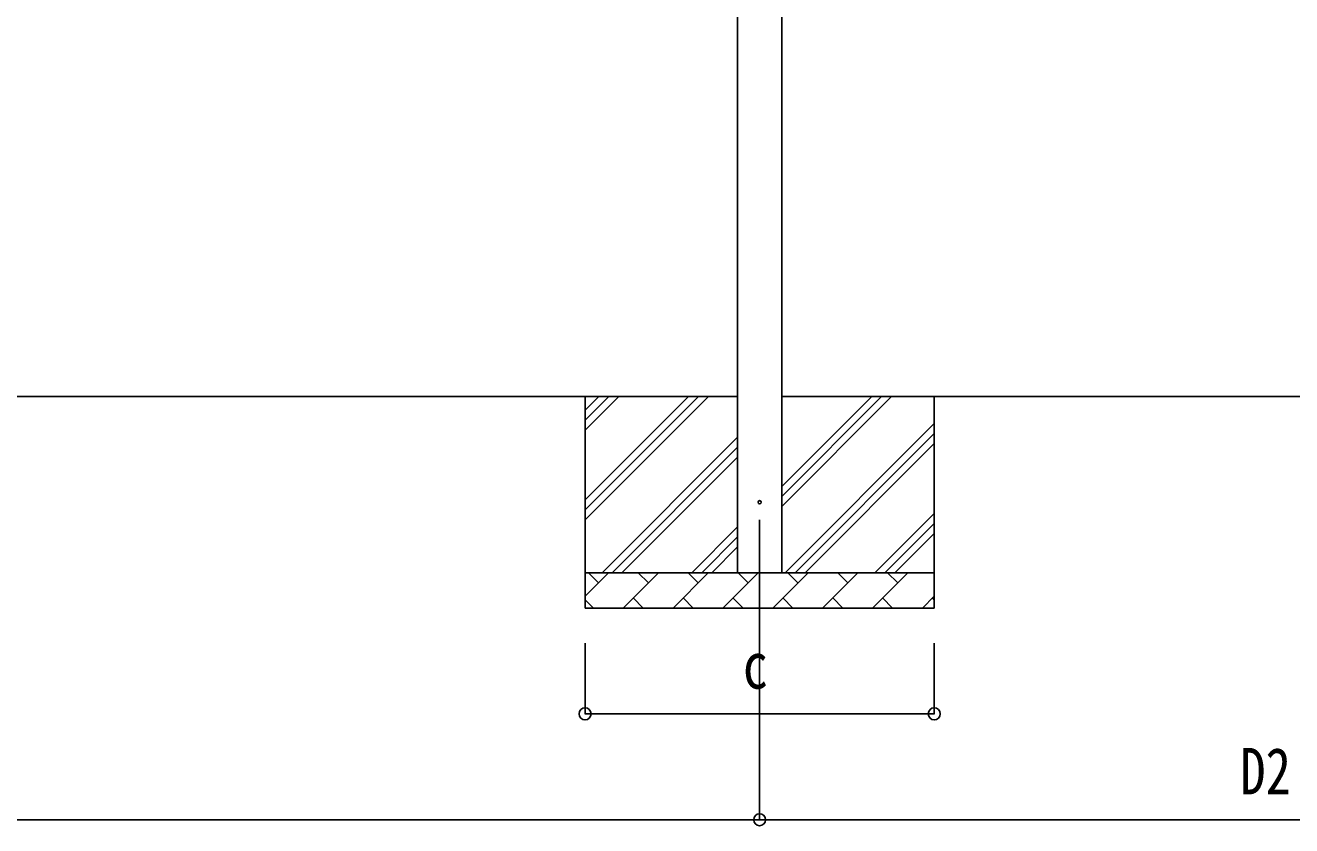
# Model space of a CAD drawing. Units: millimetres, scale not verified. Extents: x -16820 to 16820, y -11880 to 11880.
# Drawn here: x -9636 to -6045, y -9317 to -7048 of the extents above; entities that cross this region are included whole.
import ezdxf
from ezdxf.enums import TextEntityAlignment as Align

# ---------------------------------------------------------------- set-up
doc = ezdxf.new("R2010")
doc.units = ezdxf.units.MM
doc.header["$LTSCALE"] = 50
for name, color, linetype in [('0-3_YKK_12', 2, 'Continuous'), ('0-4_YKK_13', 4, 'Continuous'), ('0-5_YKK_A1', 4, 'Continuous'), ('0-6_YKK_D', 6, 'Continuous')]:
    doc.layers.add(name, color=color, linetype=linetype)
doc.styles.add('ＭＳ ゴシック', font='')
doc.styles.get('ＭＳ ゴシック').set_extended_font_data('MS Gothic')

msp = doc.modelspace()

# ---------------------------------------------------------------- linework, layer by layer
at = {"layer": '0-3_YKK_12'}
msp.add_line((-7553.42, -8450), (-7553.42, -8950), dxfattribs=at)
at = {"layer": '0-4_YKK_13'}
msp.add_circle((-7553.42, -8400), 4.5, dxfattribs=at)
at = {"layer": '0-5_YKK_A1'}
for p, q in [((-7615.92, -8600), (-7615.92, -5811)), ((-7490.92, -5811), (-7490.92, -8600)), ((-7615.92, -8100), (-12827.42, -8100)), ((-8048.42, -8100), (-8048.42, -8700)), ((-8048.42, -8450.05), (-7698.37, -8100)), ((-8048.42, -8421.77), (-7726.65, -8100)), ((-8048.42, -8393.48), (-7754.94, -8100)), ((-8048.42, -8195.49), (-7952.93, -8100)), ((-8048.42, -8167.21), (-7981.21, -8100)), ((-8048.42, -8138.92), (-8009.5, -8100)), ((-4679.42, -8100), (-7490.92, -8100)), ((-7490.92, -8411.67), (-7179.25, -8100)), ((-7490.92, -8355.1), (-7235.82, -8100)), ((-7490.92, -8383.38), (-7207.54, -8100)), ((-7058.42, -8100), (-7058.42, -8700)), ((-7481.26, -8600), (-7058.42, -8177.16)), ((-8000.38, -8600), (-7615.92, -8215.54)), ((-7452.98, -8600), (-7058.42, -8205.44)), ((-7972.1, -8600), (-7615.92, -8243.82)), ((-7424.69, -8600), (-7058.42, -8233.73)), ((-7943.81, -8600), (-7615.92, -8272.11)), ((-7226.71, -8600), (-7058.42, -8431.72)), ((-7745.82, -8600), (-7615.92, -8470.1)), ((-7198.42, -8600), (-7058.42, -8460)), ((-7717.54, -8600), (-7615.92, -8498.38)), ((-7170.14, -8600), (-7058.42, -8488.28)), ((-7689.25, -8600), (-7615.92, -8526.67)), ((-8048.42, -8600), (-7058.42, -8600)), ((-8048.42, -8666.47), (-7981.95, -8600)), ((-8010.5, -8628.55), (-8039.06, -8600)), ((-7940.53, -8700), (-7840.53, -8600)), ((-7869.08, -8628.55), (-7897.63, -8600)), ((-7799.11, -8700), (-7699.11, -8600)), ((-7727.66, -8628.55), (-7756.21, -8600)), ((-7657.68, -8700), (-7557.68, -8600)), ((-7586.24, -8628.55), (-7614.79, -8600)), ((-7516.26, -8700), (-7416.26, -8600)), ((-7444.82, -8628.55), (-7473.37, -8600)), ((-7374.84, -8700), (-7274.84, -8600)), ((-7303.4, -8628.55), (-7331.95, -8600)), ((-7233.42, -8700), (-7133.42, -8600)), ((-7161.97, -8628.55), (-7190.53, -8600)), ((-8048.42, -8676.42), (-8024.84, -8700)), ((-7911.97, -8671.45), (-7883.42, -8700)), ((-7770.55, -8671.45), (-7742, -8700)), ((-7629.13, -8671.45), (-7600.58, -8700)), ((-7487.71, -8671.45), (-7459.16, -8700)), ((-7346.29, -8671.45), (-7317.74, -8700)), ((-7204.87, -8671.45), (-7176.31, -8700)), ((-7092, -8700), (-7058.42, -8666.42)), ((-7063.45, -8671.45), (-7058.42, -8676.47)), ((-7058.42, -8700), (-8048.42, -8700))]:
    msp.add_line(p, q, dxfattribs=at)
at = {"layer": '0-6_YKK_D'}
for p, q in [((-8048.42, -8800), (-8048.42, -9001)), ((-7553.42, -8800), (-7553.42, -9301)), ((-7553.42, -8800), (-7553.42, -9301)), ((-7058.42, -8800), (-7058.42, -9001)), ((-8048.42, -9000), (-7058.42, -9000)), ((-12889.92, -9300), (-7553.42, -9300)), ((-7553.42, -9300), (-4616.92, -9300))]:
    msp.add_line(p, q, dxfattribs=at)
for centre in [(-8048.42, -9000), (-7058.42, -9000), (-7553.42, -9300), (-7553.42, -9300)]:
    msp.add_circle(centre, 17, dxfattribs=at)

# ---------------------------------------------------------------- texts
at = {"layer": '0-6_YKK_D', "style": 'ＭＳ ゴシック', "width": 0.8}
for s, p in [('c', (-7601.42, -8968)), ('D2', (-6190.77, -9268))]:
    msp.add_text(s, height=132, dxfattribs=at).set_placement(p, align=Align.BOTTOM_LEFT)

doc.saveas('drawing.dxf')
